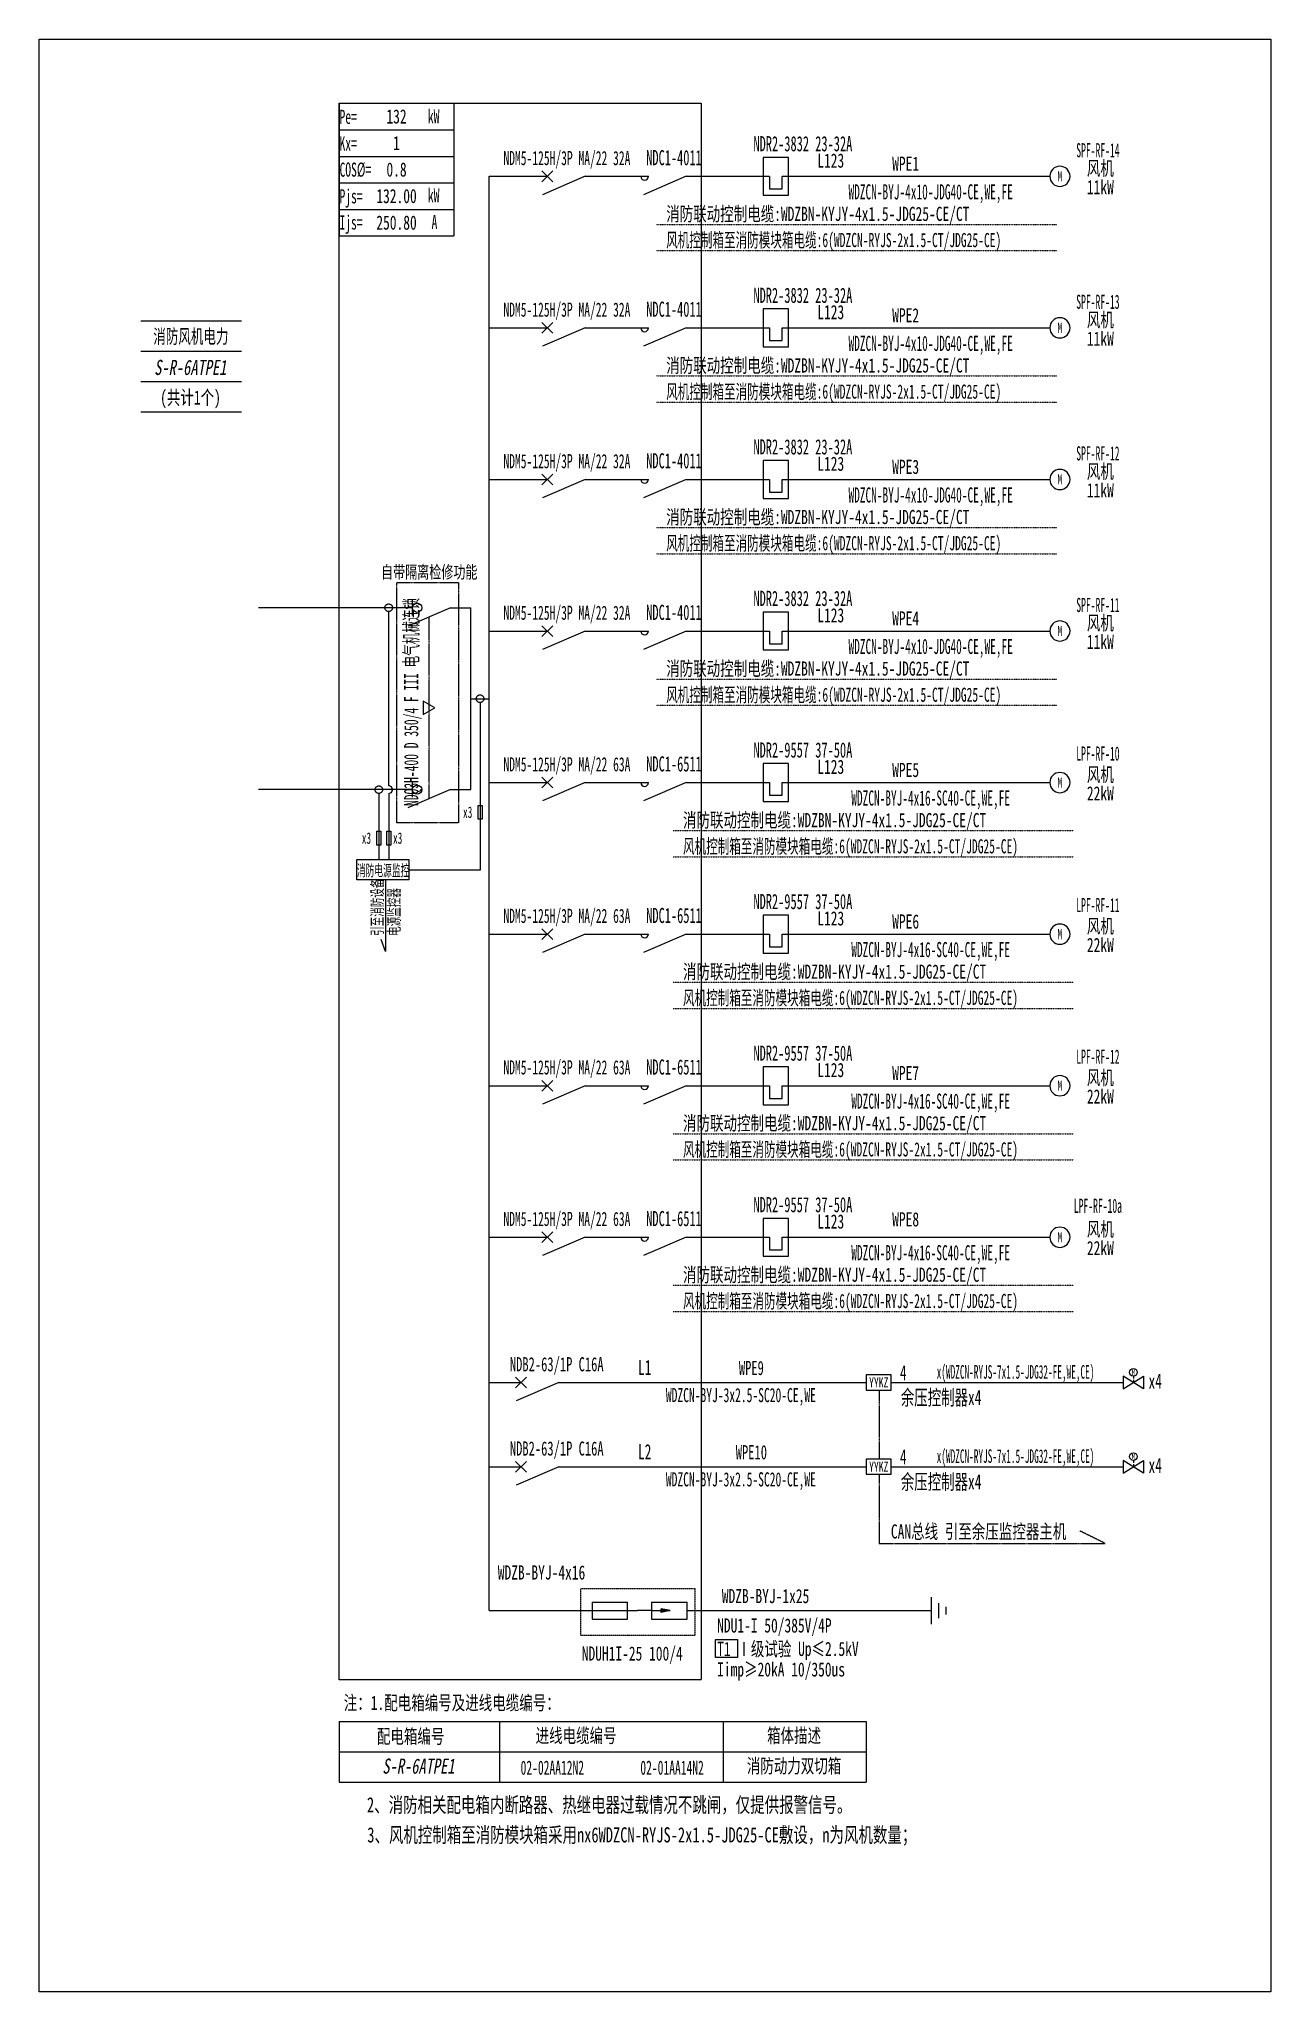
# Model space of a CAD drawing. Extents: x 302666 to 304286, y 348719 to 351287.
import ezdxf
from ezdxf.enums import TextEntityAlignment as Align

# ---------------------------------------------------------------- set-up
doc = ezdxf.new("R2010")
doc.units = 0
doc.header["$MEASUREMENT"] = 0
for name, pattern in [('_点划线L', [1.9, 1.5, -0.17, 0.06, -0.17]), ('DASH', [0.35, 0.25, -0.1]), ('DASHDOT', [1, 0.5, -0.25, 0, -0.25]), ('DASHED', [0.75, 0.5, -0.25]), ('DASHED2', [0.375, 0.25, -0.125])]:
    doc.linetypes.add(name, pattern=pattern)
for name, color, linetype in [('D_E_Eqpm(强电设备)', 100, 'Continuous'), ('D_E_Eqpm（强电设备）', 100, 'Continuous'), ('D_E_Text(强电文字)', 51, 'Continuous'), ('D_E_Text（强电文字）', 51, 'Continuous'), ('D_E_Wire(强电线缆)', 10, 'Continuous'), ('D_E_WireEm（强电应急照明线缆）', 10, 'DASHED'), ('D_E_Wire（强电线缆）', 10, 'Continuous'), ('D_El_Eqpm（弱电设备）', 100, 'Continuous'), ('D_Em_Eqpm（消防设备）', 100, 'Continuous'), ('D_T_TableDim（表格尺寸）', 255, 'Continuous'), ('E_E_Text（强电文字）', 51, 'Continuous'), ('系统图', 220, 'Continuous')]:
    doc.layers.add(name, color=color, linetype=linetype)
doc.styles.add('$1$电气', font='', dxfattribs={"width": 0.7})
doc.styles.add('$1$电气箱', font='simhei.ttf', dxfattribs={"width": 0.8, "oblique": 10})
doc.styles.add('电气', font='', dxfattribs={"width": 0.7})
doc.styles.add('电气箱', font='simhei.ttf', dxfattribs={"width": 0.8, "oblique": 10})
doc.styles.get('$1$电气').set_extended_font_data('SimSun')
doc.styles.get('电气').set_extended_font_data('SimSun')

# ---------------------------------------------------------------- blocks, each defined once
blk = doc.blocks.new('A$C670F4C17')
at = {"layer": 'D_E_Wire（强电线缆）', "linetype": 'DASHDOT', "ltscale": 0.5}
blk.add_line((0, 0), (7936, 0), dxfattribs=at)
at = {"layer": 'D_E_Text（强电文字）', "style": '电气', "width": 0.7}
blk.add_text('消防联动控制电缆:WDZBN-KYJY-4x1.5-JDG25-CE/CT', height=280, dxfattribs=at).set_placement((198, 68))
blk = doc.blocks.new('A$C70CE04DF')
at = {"layer": 'D_E_Wire（强电线缆）', "linetype": 'DASHDOT', "ltscale": 0.5}
blk.add_line((0, 0), (7936, 0), dxfattribs=at)
at = {"layer": 'D_E_Text（强电文字）', "style": '电气', "width": 0.6}
blk.add_text('风机控制箱至消防模块箱电缆:6(WDZCN-RYJS-2x1.5-CT/JDG25-CE)', height=280, dxfattribs=at).set_placement((198, 68))
blk = doc.blocks.new('1')
at = {"layer": 'D_E_Eqpm(强电设备)'}
for p, q in [((-314387, 61832), (-314387, 61082)), ((-313887, 61832), (-314387, 61832)), ((-313887, 61082), (-313887, 61832)), ((-314387, 61082), (-313887, 61082)), ((-314262, 61457), (-314262, 61207)), ((-314262, 61207), (-314012, 61207)), ((-314012, 61207), (-314012, 61457))]:
    blk.add_line(p, q, dxfattribs=at)
blk = doc.blocks.new('电机')
at = {"layer": 'D_E_Eqpm（强电设备）'}
for start, end in [(90, 180), (180, 270), (0, 90), (270, 0)]:
    blk.add_arc((0, 0), 200, start, end, dxfattribs=at)
at = {"layer": 'D_E_Eqpm（强电设备）', "color": 51, "style": '电气', "width": 0.7}
blk.add_text('M', height=200, dxfattribs=at).set_placement((0, 0), align=Align.MIDDLE)
blk = doc.blocks.new('电动阀')
at = {"layer": 'D_El_Eqpm（弱电设备）', "ltscale": 200}
for p, q in [((-200, -125), (200, 125)), ((200, -125), (-200, 125)), ((-200, 125), (-200, -125)), ((200, 125), (200, -125))]:
    blk.add_line(p, q, dxfattribs=at)
at = {"layer": 'D_El_Eqpm（弱电设备）', "linetype": 'DASHED2', "ltscale": 200}
blk.add_line((0, 125), (0, 0), dxfattribs=at)
at = {"layer": 'D_El_Eqpm（弱电设备）', "ltscale": 200}
blk.add_circle((0, 200), 75, dxfattribs=at)
at = {"layer": 'D_El_Eqpm（弱电设备）', "color": 51, "ltscale": 200, "style": '电气', "width": 0.8}
blk.add_text('M', height=100, dxfattribs=at).set_placement((0, 200), align=Align.MIDDLE)

msp = doc.modelspace()

# ---------------------------------------------------------------- linework, layer by layer
at = {"linetype": 'DASHED'}
for p, q in [((303060.3, 349129.2, 0), (303060.3, 351202.5, 0)), ((303060.3, 351202.5, 0), (303536.6, 351202.5, 0)), ((303536.6, 351202.5, 0), (303536.6, 349129.2, 0)), ((303536.6, 349129.2, 0), (303060.3, 349129.2, 0))]:
    msp.add_line(p, q, dxfattribs=at)
at = {"linetype": 'DASHED2', "elevation": 0}
msp.add_lwpolyline([(303378.5, 349249.7), (303528.6, 349249.7), (303528.6, 349187.8), (303378.5, 349187.8)], close=True, dxfattribs=at)
at = {"layer": 'D_E_Eqpm(强电设备)', "color": 100}
for p, q in [((303327.3, 351099.4, 0), (303341.4, 351113.5, 0)), ((303341.4, 351099.4, 0), (303327.3, 351113.5, 0)), ((303341.4, 351113.5, 0), (303327.3, 351099.4, 0)), ((303327.3, 351113.5, 0), (303341.4, 351099.4, 0)), ((303384.2, 351106.5, 0), (303328, 351082.3, 0)), ((303517.1, 351106.5, 0), (303460.8, 351082.3, 0)), ((303327.3, 350900.1, 0), (303341.4, 350914.2, 0)), ((303341.4, 350900.1, 0), (303327.3, 350914.2, 0)), ((303341.4, 350914.2, 0), (303327.3, 350900.1, 0)), ((303327.3, 350914.2, 0), (303341.4, 350900.1, 0)), ((303384.2, 350907.2, 0), (303328, 350883, 0)), ((303517.1, 350907.2, 0), (303460.8, 350883, 0)), ((303327.3, 350700.8, 0), (303341.4, 350714.9, 0)), ((303341.4, 350700.8, 0), (303327.3, 350714.9, 0)), ((303341.4, 350714.9, 0), (303327.3, 350700.8, 0)), ((303327.3, 350714.9, 0), (303341.4, 350700.8, 0)), ((303384.2, 350707.9, 0), (303328, 350683.7, 0)), ((303517.1, 350707.9, 0), (303460.8, 350683.7, 0)), ((303327.3, 350501.5, 0), (303341.4, 350515.6, 0)), ((303341.4, 350501.5, 0), (303327.3, 350515.6, 0)), ((303341.4, 350515.6, 0), (303327.3, 350501.5, 0)), ((303327.3, 350515.6, 0), (303341.4, 350501.5, 0)), ((303384.2, 350508.6, 0), (303328, 350484.4, 0)), ((303517.1, 350508.6, 0), (303460.8, 350484.4, 0)), ((303327.3, 350302.2, 0), (303341.4, 350316.3, 0)), ((303341.4, 350302.2, 0), (303327.3, 350316.3, 0)), ((303341.4, 350316.3, 0), (303327.3, 350302.2, 0)), ((303327.3, 350316.3, 0), (303341.4, 350302.2, 0)), ((303384.2, 350309.3, 0), (303328, 350285.1, 0)), ((303517.1, 350309.3, 0), (303460.8, 350285.1, 0)), ((303327.3, 350102.9, 0), (303341.4, 350117, 0)), ((303341.4, 350102.9, 0), (303327.3, 350117, 0)), ((303341.4, 350117, 0), (303327.3, 350102.9, 0)), ((303327.3, 350117, 0), (303341.4, 350102.9, 0)), ((303384.2, 350110, 0), (303328, 350085.9, 0)), ((303517.1, 350110, 0), (303460.8, 350085.9, 0)), ((303327.3, 349903.6, 0), (303341.4, 349917.7, 0)), ((303341.4, 349903.6, 0), (303327.3, 349917.7, 0)), ((303341.4, 349917.7, 0), (303327.3, 349903.6, 0)), ((303327.3, 349917.7, 0), (303341.4, 349903.6, 0)), ((303384.2, 349910.7, 0), (303328, 349886.6, 0)), ((303517.1, 349910.7, 0), (303460.8, 349886.6, 0)), ((303327.3, 349704.3, 0), (303341.4, 349718.4, 0)), ((303341.4, 349704.3, 0), (303327.3, 349718.4, 0)), ((303341.4, 349718.4, 0), (303327.3, 349704.3, 0)), ((303327.3, 349718.4, 0), (303341.4, 349704.3, 0)), ((303384.2, 349711.4, 0), (303328, 349687.3, 0)), ((303517.1, 349711.4, 0), (303460.8, 349687.3, 0))]:
    msp.add_line(p, q, dxfattribs=at)
at = {"layer": 'D_E_Eqpm(强电设备)'}
for p, q in [((303393.2, 349231.7, 0), (303439.9, 349231.7, 0)), ((303393.2, 349231.7, 0), (303393.2, 349209.1, 0)), ((303439.8, 349209.1, 0), (303439.8, 349231.7, 0)), ((303471.6, 349231.7, 0), (303518.4, 349231.7, 0)), ((303471.6, 349231.7, 0), (303471.6, 349209.1, 0)), ((303495.9, 349220.4, 0), (303484.1, 349222.8, 0)), ((303484.1, 349217.9, 0), (303484.1, 349222.8, 0)), ((303518.2, 349209.1, 0), (303518.2, 349231.7, 0)), ((303393.2, 349209.1, 0), (303439.8, 349209.1, 0)), ((303471.6, 349220.4, 0), (303452.8, 349220.4, 0)), ((303471.6, 349220.4, 0), (303495.9, 349220.4, 0)), ((303471.6, 349209.1, 0), (303518.2, 349209.1, 0)), ((303495.9, 349220.4, 0), (303484.1, 349217.9, 0))]:
    msp.add_line(p, q, dxfattribs=at)
at = {"layer": 'D_E_Eqpm(强电设备)', "color": 100}
for centre in [(303462.3, 351106.5, 0), (303462.3, 350907.2, 0), (303462.3, 350707.9, 0), (303462.3, 350508.6, 0), (303462.3, 350309.3, 0), (303462.3, 350110, 0), (303462.3, 349910.7, 0), (303462.3, 349711.4, 0)]:
    msp.add_arc(centre, 4.98, 180, 0, dxfattribs=at)
at = {"layer": 'D_E_Eqpm(强电设备)'}
msp.add_solid([(303484.1, 349217.9, 0), (303495.9, 349220.4, 0), (303484.1, 349222.8, 0)], dxfattribs=at)
at = {"layer": 'D_E_Eqpm（强电设备）'}
for p, q in [((303206.9, 350539.2, 0), (303150.6, 350515.1, 0)), ((303157, 350529.2, 0), (303157, 350549.2, 0)), ((303157, 350290.1, 0), (303157, 350310, 0)), ((303206.9, 350300, 0), (303150.6, 350275.9, 0)), ((303292.6, 349513.4, 0), (303306.7, 349527.5, 0)), ((303306.7, 349513.4, 0), (303292.6, 349527.5, 0)), ((303292.6, 349513.4, 0), (303306.7, 349527.5, 0)), ((303306.7, 349513.4, 0), (303292.6, 349527.5, 0)), ((303349.5, 349520.5, 0), (303293.3, 349496.4, 0)), ((303349.5, 349520.5, 0), (303293.3, 349496.4, 0)), ((303292.6, 349402.6, 0), (303306.7, 349416.7, 0)), ((303306.7, 349402.6, 0), (303292.6, 349416.7, 0)), ((303292.6, 349402.6, 0), (303306.7, 349416.7, 0)), ((303306.7, 349402.6, 0), (303292.6, 349416.7, 0)), ((303349.5, 349409.7, 0), (303293.3, 349385.6, 0)), ((303349.5, 349409.7, 0), (303293.3, 349385.6, 0))]:
    msp.add_line(p, q, dxfattribs=at)
at = {"layer": 'D_E_Eqpm（强电设备）', "linetype": 'DASH'}
msp.add_line((303178.7, 350288, 0), (303178.7, 350527.1, 0), dxfattribs=at)
at = {"layer": 'D_E_Eqpm（强电设备）', "elevation": 0}
msp.add_lwpolyline([(303186.4, 350407.6), (303171, 350416.4), (303171, 350398.7)], close=True, dxfattribs=at)
at = {"layer": 'D_E_Eqpm（强电设备）'}
for centre in [(303163.1, 350539.2, 0), (303163.1, 350300, 0)]:
    msp.add_circle(centre, 6.06, dxfattribs=at)
at = {"layer": 'D_E_Text（强电文字）'}
for p, q in [((303060.3, 351202.5, 0), (303211.4, 351202.5, 0)), ((303060.3, 351202.5, 0), (303060.3, 351028.1, 0)), ((303211.4, 351202.5, 0), (303211.4, 351028.1, 0)), ((303060.3, 351167.6, 0), (303211.4, 351167.6, 0)), ((303060.3, 351132.7, 0), (303211.4, 351132.7, 0)), ((303060.3, 351097.9, 0), (303211.4, 351097.9, 0)), ((303060.3, 351063, 0), (303211.4, 351063, 0)), ((303060.3, 351028.1, 0), (303211.4, 351028.1, 0))]:
    msp.add_line(p, q, dxfattribs=at)
at = {"layer": 'D_E_Text（强电文字）', "elevation": 0}
msp.add_lwpolyline([(303555.7, 349182.6), (303584.6, 349182.6), (303584.6, 349158.8), (303555.7, 349158.8)], close=True, dxfattribs=at)
at = {"layer": 'D_E_Wire(强电线缆)', "color": 10}
for p, q in [((303257.9, 351106.5, 0), (303334.4, 351106.5, 0)), ((303384.2, 351106.5, 0), (303467.3, 351106.5, 0)), ((303517.1, 351106.5, 0), (303626.7, 351106.5, 0)), ((303643.3, 351106.5, 0), (303995.6, 351106.5, 0)), ((303257.9, 350907.2, 0), (303334.4, 350907.2, 0)), ((303384.2, 350907.2, 0), (303467.3, 350907.2, 0)), ((303517.1, 350907.2, 0), (303626.7, 350907.2, 0)), ((303643.3, 350907.2, 0), (303995.6, 350907.2, 0)), ((303257.9, 350707.9, 0), (303334.4, 350707.9, 0)), ((303384.2, 350707.9, 0), (303467.3, 350707.9, 0)), ((303517.1, 350707.9, 0), (303626.7, 350707.9, 0)), ((303643.3, 350707.9, 0), (303995.6, 350707.9, 0)), ((303257.9, 350508.6, 0), (303334.4, 350508.6, 0)), ((303384.2, 350508.6, 0), (303467.3, 350508.6, 0)), ((303517.1, 350508.6, 0), (303626.7, 350508.6, 0)), ((303643.3, 350508.6, 0), (303995.6, 350508.6, 0)), ((303257.9, 350309.3, 0), (303334.4, 350309.3, 0)), ((303384.2, 350309.3, 0), (303467.3, 350309.3, 0)), ((303517.1, 350309.3, 0), (303626.7, 350309.3, 0)), ((303643.3, 350309.3, 0), (303995.6, 350309.3, 0)), ((303257.9, 350110, 0), (303334.4, 350110, 0)), ((303384.2, 350110, 0), (303467.3, 350110, 0)), ((303517.1, 350110, 0), (303626.7, 350110, 0)), ((303643.3, 350110, 0), (303995.6, 350110, 0)), ((303257.9, 349910.7, 0), (303334.4, 349910.7, 0)), ((303384.2, 349910.7, 0), (303467.3, 349910.7, 0)), ((303517.1, 349910.7, 0), (303626.7, 349910.7, 0)), ((303643.3, 349910.7, 0), (303995.6, 349910.7, 0)), ((303257.9, 349711.4, 0), (303334.4, 349711.4, 0)), ((303384.2, 349711.4, 0), (303467.3, 349711.4, 0)), ((303517.1, 349711.4, 0), (303626.7, 349711.4, 0)), ((303643.3, 349711.4, 0), (303995.6, 349711.4, 0))]:
    msp.add_line(p, q, dxfattribs=at)
at = {"layer": 'D_E_WireEm（强电应急照明线缆）'}
msp.add_line((303157, 350300, 0), (302954.2, 350300, 0), dxfattribs=at)
at = {"layer": 'D_E_Wire（强电线缆）'}
for p, q in [((303257.9, 349220.4, 0), (303257.9, 351106.5, 0)), ((303157, 350539.2, 0), (302954.2, 350539.2, 0)), ((303125.6, 350305, 0), (303125.6, 350534.2, 0)), ((303206.9, 350539.2, 0), (303233.8, 350539.2, 0)), ((303233.8, 350300, 0), (303233.8, 350539.2, 0)), ((303233.8, 350419.6, 0), (303257.9, 350419.6, 0)), ((303245.8, 350414.6, 0), (303245.8, 350194.3, 0)), ((303112.6, 350295.1, 0), (303112.6, 350208.1, 0)), ((303125.6, 350295.1, 0), (303125.6, 350208.1, 0)), ((303206.9, 350300, 0), (303233.8, 350300, 0)), ((303121.6, 350181.5, 0), (303121.6, 350087.2, 0)), ((303121.6, 350087.2, 0), (303115.7, 350103.1, 0)), ((303257.9, 349520.5, 0), (303299.7, 349520.5, 0)), ((303349.5, 349520.5, 0), (303753.7, 349520.5, 0)), ((303786.9, 349520.5, 0), (304092.2, 349520.5, 0)), ((303257.9, 349409.7, 0), (303299.7, 349409.7, 0)), ((303349.5, 349409.7, 0), (303753.7, 349409.7, 0)), ((303786.9, 349409.7, 0), (304092.2, 349409.7, 0)), ((303839.9, 349202.6, 0), (303839.9, 349238.1, 0)), ((303849.5, 349210.7, 0), (303849.5, 349230.1, 0)), ((303859.2, 349215.5, 0), (303859.2, 349225.2, 0)), ((303257.9, 349220.4, 0), (303452.8, 349220.4, 0)), ((303518.2, 349220.4, 0), (303839.9, 349220.4, 0))]:
    msp.add_line(p, q, dxfattribs=at)
at = {"layer": 'D_E_Wire（强电线缆）', "linetype": '_点划线L'}
msp.add_line((303245.8, 350194.3, 0), (303152.3, 350194.3, 0), dxfattribs=at)
at = {"layer": 'D_E_Wire（强电线缆）', "linetype": 'DASH'}
for p, q in [((303770.8, 349510.5, 0), (303770.8, 349419.6, 0)), ((303770.8, 349399.7, 0), (303770.8, 349308.8, 0)), ((304068.3, 349308.8, 0), (304034.9, 349325.3, 0)), ((303770.8, 349308.8, 0), (304068.3, 349308.8, 0))]:
    msp.add_line(p, q, dxfattribs=at)
at = {"layer": 'D_E_Wire（强电线缆）', "linetype": 'DASH', "elevation": 0}
msp.add_lwpolyline([(303136.4, 350572.4), (303217.5, 350572.4), (303217.5, 350256.2), (303136.4, 350256.2)], close=True, dxfattribs=at)
at = {"layer": 'D_E_Wire（强电线缆）', "elevation": 0}
for points in [[(303243.4, 350279.3), (303248.6, 350279.3), (303248.6, 350261), (303243.4, 350261)], [(303110.2, 350245.3), (303115.4, 350245.3), (303115.4, 350227), (303110.2, 350227)], [(303123.2, 350245.3), (303128.4, 350245.3), (303128.4, 350227), (303123.2, 350227)]]:
    msp.add_lwpolyline(points, close=True, dxfattribs=at)
at = {"layer": 'D_E_Wire（强电线缆）', "linetype": '_点划线L', "elevation": 0}
msp.add_lwpolyline([(303083.5, 350208.1), (303152.3, 350208.1), (303152.3, 350181.5), (303083.5, 350181.5)], close=True, dxfattribs=at)
at = {"layer": 'D_E_Wire（强电线缆）', "linetype": '_点划线L'}
for centre in [(303125.6, 350539.2, 0), (303245.8, 350419.6, 0), (303112.6, 350300, 0)]:
    msp.add_circle(centre, 4.98, dxfattribs=at)
at = {"layer": 'D_E_Wire（强电线缆）'}
msp.add_arc((303125.6, 350300, 0), 4.98, 269.5766, 90, dxfattribs=at)
at = {"layer": 'D_Em_Eqpm（消防设备）', "elevation": 0}
for points in [[(303753.7, 349510.5), (303786.9, 349510.5), (303786.9, 349530.4), (303753.7, 349530.4)], [(303753.7, 349399.7), (303786.9, 349399.7), (303786.9, 349419.6), (303753.7, 349419.6)]]:
    msp.add_lwpolyline(points, close=True, dxfattribs=at)
at = {"layer": 'D_T_TableDim（表格尺寸）', "color": 255}
for p, q in [((302799.4, 350916.4, 0), (302931.7, 350916.4, 0)), ((302799.4, 350876.5, 0), (302931.7, 350876.5, 0)), ((302799.4, 350836.7, 0), (302931.7, 350836.7, 0)), ((302799.4, 350796.8, 0), (302931.7, 350796.8, 0))]:
    msp.add_line(p, q, dxfattribs=at)
at = {"layer": 'D_T_TableDim（表格尺寸）', "ltscale": 3.5}
for p, q in [((303060.3, 349074.6, 0), (303753.7, 349074.6, 0)), ((303060.3, 349074.6, 0), (303060.3, 348994.9, 0)), ((303271.4, 349074.6, 0), (303271.4, 348994.9, 0)), ((303565.9, 349074.6, 0), (303565.9, 348994.9, 0)), ((303753.7, 349074.6, 0), (303753.7, 348994.9, 0)), ((303060.3, 349034.7, 0), (303753.7, 349034.7, 0)), ((303060.3, 349034.7, 0), (303753.7, 349034.7, 0)), ((303271.4, 349034.7, 0), (303271.4, 348994.9, 0)), ((303565.9, 349034.7, 0), (303565.9, 348994.9, 0)), ((303060.3, 348994.9, 0), (303753.7, 348994.9, 0))]:
    msp.add_line(p, q, dxfattribs=at)
at = {"layer": '系统图', "ltscale": 9973.992009}
msp.add_lwpolyline([(302665.5, 351287), (304286.5, 351287), (304286.5, 348719), (302665.5, 348719)], close=True, dxfattribs=at)

# ---------------------------------------------------------------- block references
at = {"layer": 'D_E_Eqpm(强电设备)', "color": 100, "xscale": 0.06643256847861594, "yscale": 0.06643256847861594, "zscale": 0.06643256847861594}
for p in [(324503.9, 347023.7, 0), (324503.9, 346824.4, 0), (324503.9, 346625.1, 0), (324503.9, 346425.8, 0), (324503.9, 346226.5, 0), (324503.9, 346027.2, 0), (324503.9, 345827.9, 0), (324503.9, 345628.6, 0)]:
    msp.add_blockref('1', p, dxfattribs=at)
at = {"layer": 'D_E_Eqpm（强电设备）', "xscale": 0.06643256847861594, "yscale": 0.06643256847861594, "zscale": 0.06643256847861594}
for p in [(304008.8, 351106.5, 0), (304008.8, 350907.2, 0), (304008.8, 350707.9, 0), (304008.8, 350508.6, 0), (304008.8, 350309.3, 0), (304008.8, 350110, 0), (304008.8, 349910.7, 0), (304008.8, 349711.4, 0)]:
    msp.add_blockref('电机', p, dxfattribs=at)
at = {"layer": 'D_E_Wire（强电线缆）', "xscale": 0.06643256847861594, "yscale": 0.06643256847861594, "zscale": 0.06643256847861594}
for name, p in [('A$C670F4C17', (303477.6, 351043.3, 0)), ('A$C70CE04DF', (303477.6, 351008.9, 0)), ('A$C670F4C17', (303477.6, 350844, 0)), ('A$C70CE04DF', (303477.6, 350809.6, 0)), ('A$C670F4C17', (303477.6, 350644.7, 0)), ('A$C70CE04DF', (303477.6, 350610.3, 0)), ('A$C670F4C17', (303477.6, 350445.4, 0)), ('A$C70CE04DF', (303477.6, 350411, 0)), ('A$C670F4C17', (303499.7, 350246.1, 0)), ('A$C70CE04DF', (303499.7, 350211.7, 0)), ('A$C670F4C17', (303499.7, 350046.9, 0)), ('A$C70CE04DF', (303499.7, 350012.4, 0)), ('A$C670F4C17', (303499.7, 349847.6, 0)), ('A$C70CE04DF', (303499.7, 349813.1, 0)), ('A$C670F4C17', (303499.7, 349648.3, 0)), ('A$C70CE04DF', (303499.7, 349613.8, 0))]:
    msp.add_blockref(name, p, dxfattribs=at)
at = {"layer": 'D_El_Eqpm（弱电设备）', "xscale": 0.06643256847861594, "yscale": 0.06643256847861594, "zscale": 0.06643256847861594}
for p in [(304105.5, 349520.5, 0), (304105.5, 349409.7, 0)]:
    msp.add_blockref('电动阀', p, dxfattribs=at)

# ---------------------------------------------------------------- texts
at = {"layer": 'D_E_Text(强电文字)', "color": 51, "style": '电气', "width": 0.6}
for s, p in [('NDR2-3832 23-32A', (303605.5, 351139.4, 0)), ('NDC1-4011', (303464.4, 351121.1, 0)), ('NDR2-3832 23-32A', (303605.5, 350940.1, 0)), ('NDC1-4011', (303464.4, 350921.8, 0)), ('NDC1-4011', (303464.4, 350722.5, 0)), ('NDR2-3832 23-32A', (303605.5, 350740.8, 0)), ('NDR2-3832 23-32A', (303605.5, 350541.5, 0)), ('NDC1-4011', (303464.4, 350523.2, 0)), ('NDR2-9557 37-50A', (303605.5, 350342.2, 0)), ('NDC1-6511', (303464.4, 350323.9, 0)), ('NDR2-9557 37-50A', (303605.5, 350142.9, 0)), ('NDC1-6511', (303464.4, 350124.6, 0)), ('NDC1-6511', (303464.4, 349925.3, 0)), ('NDR2-9557 37-50A', (303605.5, 349943.6, 0)), ('NDR2-9557 37-50A', (303605.5, 349744.3, 0)), ('NDC1-6511', (303464.4, 349726, 0))]:
    msp.add_text(s, height=19.93, dxfattribs=at).set_placement(p)
at = {"layer": 'D_E_Text(强电文字)', "color": 51, "style": '电气', "width": 0.55}
for s, p in [('WDZCN-BYJ-4x10-JDG40-CE,WE,FE', (303838.7, 351083.7, 0)), ('WDZCN-BYJ-4x10-JDG40-CE,WE,FE', (303838.7, 350884.4, 0)), ('WDZCN-BYJ-4x10-JDG40-CE,WE,FE', (303838.7, 350685.1, 0)), ('WDZCN-BYJ-4x10-JDG40-CE,WE,FE', (303838.7, 350485.9, 0)), ('WDZCN-BYJ-4x16-SC40-CE,WE,FE', (303838.7, 350286.6, 0)), ('WDZCN-BYJ-4x16-SC40-CE,WE,FE', (303838.7, 350087.3, 0)), ('WDZCN-BYJ-4x16-SC40-CE,WE,FE', (303838.7, 349888, 0)), ('WDZCN-BYJ-4x16-SC40-CE,WE,FE', (303838.7, 349688.7, 0))]:
    msp.add_text(s, height=19.93, dxfattribs=at).set_placement(p, align=Align.MIDDLE)
at = {"layer": 'D_E_Text(强电文字)', "style": '电气', "width": 0.7}
for s, p in [('WDZB-BYJ-4x16', (303269.1, 349261.3, 0)), ('WDZB-BYJ-1x25', (303563.9, 349230.3, 0)), ('T1 Ⅰ级试验 Up≤2.5kV ', (303557.8, 349160.8, 0)), ('Iimp≥20kA 10/350us', (303557.8, 349133.8, 0))]:
    msp.add_text(s, height=18.601, dxfattribs=at).set_placement(p)
at = {"layer": 'D_E_Text(强电文字)', "color": 51, "true_color": 0xffff7f, "style": '电气', "width": 0.7}
msp.add_text('NDU1-I 50/385V/4P', height=18.601, dxfattribs=at).set_placement((303557.8, 349191.6, 0))
at = {"layer": 'D_E_Text（强电文字）', "linetype": 'Continuous', "style": '电气', "width": 0.6}
for s, p in [('Pe=', (303060.9, 351175.4, 0)), ('kW', (303177.2, 351176, 0)), ('Kx=', (303060.9, 351140.4, 0)), ('COS%%C=', (303060.9, 351106, 0)), ('Pjs=', (303060.9, 351070.9, 0)), ('kW', (303177.2, 351072.1, 0)), ('Ijs=', (303060.9, 351036.5, 0)), ('A', (303182, 351037.2, 0))]:
    msp.add_text(s, height=18.6, dxfattribs=at).set_placement(p)
at = {"layer": 'D_E_Text（强电文字）', "color": 51, "style": '电气', "width": 0.5}
for s, height, p in [('SPF-RF-14', 18.6, (304058.8, 351131.5, 0)), ('SPF-RF-13', 18.6, (304058.8, 350932.2, 0)), ('SPF-RF-12', 18.6, (304058.8, 350732.9, 0)), ('SPF-RF-11', 18.6, (304058.8, 350533.6, 0)), ('LPF-RF-10', 18.6, (304058.8, 350338.2, 0)), ('LPF-RF-10a', 18.6, (304058.8, 349743.5, 0)), ('x(WDZCN-RYJS-7x1.5-JDG32-FE,WE,CE)', 17.937, (303950.4, 349525.4, 0)), ('x(WDZCN-RYJS-7x1.5-JDG32-FE,WE,CE)', 17.937, (303950.4, 349414.6, 0))]:
    msp.add_text(s, height=height, dxfattribs=at).set_placement(p, align=Align.CENTER)
at = {"layer": 'D_E_Text（强电文字）'}
for s, height, style, width, p in [('NDM5-125H/3P MA/22 32A', 18.601, '电气', 0.6, (303360.1, 351129, 0)), ('风机', 18.6, '电气', 0.7, (304062, 351117.4, 0)), ('11kW', 18.6, '电气', 0.7, (304062, 351092.7, 0)), ('NDM5-125H/3P MA/22 32A', 18.601, '电气', 0.6, (303360.1, 350929.7, 0)), ('风机', 18.6, '电气', 0.7, (304062, 350918.1, 0)), ('消防风机电力', 18.6, '$1$电气', 0.65, (302865.3, 350896.4, 0)), ('11kW', 18.6, '电气', 0.7, (304062, 350893.4, 0)), ('NDM5-125H/3P MA/22 32A', 18.601, '电气', 0.6, (303360.1, 350730.4, 0)), ('风机', 18.6, '电气', 0.7, (304062, 350718.8, 0)), ('11kW', 18.6, '电气', 0.7, (304062, 350694.1, 0)), ('NDM5-125H/3P MA/22 32A', 18.601, '电气', 0.6, (303360.1, 350531.1, 0)), ('风机', 18.6, '电气', 0.7, (304062, 350519.5, 0)), ('11kW', 18.6, '电气', 0.7, (304062, 350494.8, 0)), ('NDM5-125H/3P MA/22 63A', 18.601, '电气', 0.6, (303360.1, 350331.8, 0)), ('风机', 18.6, '电气', 0.7, (304062, 350320.2, 0)), ('22kW', 18.6, '电气', 0.7, (304062, 350295.5, 0)), ('NDM5-125H/3P MA/22 63A', 18.601, '电气', 0.6, (303360.1, 350132.5, 0)), ('风机', 18.6, '电气', 0.7, (304062, 350120.9, 0)), ('22kW', 18.6, '电气', 0.7, (304062, 350096.2, 0)), ('NDM5-125H/3P MA/22 63A', 18.601, '电气', 0.6, (303360.1, 349933.3, 0)), ('风机', 18.6, '电气', 0.7, (304062, 349921.6, 0)), ('22kW', 18.6, '电气', 0.7, (304062, 349896.9, 0)), ('NDM5-125H/3P MA/22 63A', 18.601, '电气', 0.6, (303360.1, 349734, 0)), ('风机', 18.6, '电气', 0.7, (304062, 349722.3, 0)), ('22kW', 18.6, '电气', 0.7, (304062, 349697.6, 0)), ('NDB2-63/1P C16A', 18.601, '电气', 0.65, (303346.7, 349542.9, 0)), ('WDZCN-BYJ-3x2.5-SC20-CE,WE', 18.601, '电气', 0.6, (303589, 349501.6, 0)), ('NDB2-63/1P C16A', 18.601, '电气', 0.65, (303346.7, 349432.1, 0)), ('WDZCN-BYJ-3x2.5-SC20-CE,WE', 18.601, '电气', 0.6, (303589, 349390.8, 0)), ('CAN总线 引至余压监控器主机', 18.601, '电气', 0.7, (303901.8, 349325, 0)), ('进线电缆编号', 18.6, '电气', 0.7, (303372.2, 349056.5, 0)), ('配电箱编号', 18.6, '电气', 0.7, (303154.5, 349055.5, 0)), ('箱体描述', 18.6, '电气', 0.7, (303659, 349056.5, 0)), ('02-02AA12N2', 18.601, '电气', 0.6, (303340.9, 349013.8, 0)), ('02-01AA14N2', 18.601, '电气', 0.6, (303498.5, 349013.8, 0)), ('消防动力双切箱', 18.6, '电气', 0.7, (303659, 349016.6, 0))]:
    msp.add_text(s, height=height, dxfattribs=dict(at, style=style, width=width)).set_placement(p, align=Align.MIDDLE)
at = {"layer": 'D_E_Text（强电文字）', "style": '电气'}
for s, height, width, p in [('L123', 18.6, 0.7, (303689.5, 351117.9, 0)), ('L123', 18.6, 0.7, (303689.5, 350918.6, 0)), ('L123', 18.6, 0.7, (303689.5, 350719.3, 0)), ('自带隔离检修功能', 16.61, 0.7, (303115.5, 350577.9, 0)), ('L123', 18.6, 0.7, (303689.5, 350520, 0)), ('L123', 18.6, 0.7, (303689.5, 350320.7, 0)), ('WPE5', 18.6, 0.7, (303788.1, 350316.6, 0)), ('x3', 14.95, 0.6, (303223.4, 350262.8, 0)), ('x3', 14.95, 0.6, (303090.2, 350228.8, 0)), ('x3', 14.95, 0.6, (303131.3, 350228.8, 0)), ('消防电源监控', 14.95, 0.55, (303083.7, 350186.3, 0)), ('L123', 18.6, 0.7, (303689.5, 350121.4, 0)), ('WPE6', 18.6, 0.7, (303788.1, 350117.3, 0)), ('L123', 18.6, 0.7, (303689.5, 349922.1, 0)), ('WPE7', 18.6, 0.7, (303788.1, 349918, 0)), ('L123', 18.6, 0.7, (303689.5, 349722.8, 0)), ('注：1.配电箱编号及进线电缆编号：', 18.601, 0.7, (303066.5, 349089.9, 0)), ('2、消防相关配电箱内断路器、热继电器过载情况不跳闸，仅提供报警信号。', 19.93, 0.7, (303097, 348955.1, 0)), ('3、风机控制箱至消防模块箱采用nx6WDZCN-RYJS-2x1.5-JDG25-CE敷设，n为风机数量；', 19.93, 0.7, (303097.4, 348915.6, 0))]:
    msp.add_text(s, height=height, dxfattribs=dict(at, width=width)).set_placement(p)
at = {"layer": 'D_E_Text（强电文字）', "color": 51, "style": '电气', "width": 0.7}
for s, p in [('WPE1', (303788.1, 351113.8, 0)), ('WPE2', (303788.1, 350914.5, 0)), ('WPE3', (303788.1, 350715.2, 0)), ('WPE4', (303788.1, 350515.9, 0)), ('WPE8', (303788.1, 349725.7, 0))]:
    msp.add_text(s, height=18.6, dxfattribs=at).set_placement(p)
at = {"layer": 'D_E_Text（强电文字）', "oblique": 10, "width": 0.7}
for style, p in [('$1$电气箱', (302864.5, 350855.2, 0)), ('电气箱', (303164.7, 349016, 0))]:
    msp.add_text('S-R-6ATPE1', height=19.93, dxfattribs=dict(at, style=style)).set_placement(p, align=Align.MIDDLE)
at = {"layer": 'D_E_Text（强电文字）'}
for s, style, width, p in [('(共计1个)', '$1$电气', 0.7, (302864.8, 350806.3, 0)), ('LPF-RF-11', '电气', 0.5, (304058.8, 350138.9, 0)), ('LPF-RF-12', '电气', 0.5, (304058.8, 349939.6, 0))]:
    msp.add_text(s, height=18.6, dxfattribs=dict(at, style=style, width=width)).set_placement(p, align=Align.CENTER)
at = {"layer": 'D_E_Text（强电文字）', "style": '电气', "width": 0.6}
msp.add_text('NDQ3H-400 D 350/4 F III 电气机械连锁', height=18.601, rotation=90, dxfattribs=at).set_placement((303156.1, 350415.3, 0), align=Align.MIDDLE)
for s, p in [('引至消防设备', (303118, 350107.7, 0)), ('电源监控器', (303140.1, 350107.7, 0))]:
    msp.add_text(s, height=14.95, rotation=90, dxfattribs=at).set_placement(p)
at = {"layer": 'D_E_Text（强电文字）', "color": 51, "true_color": 0xffff7f, "style": '电气', "width": 0.7}
msp.add_text('NDUH1I-25 100/4', height=18.601, dxfattribs=at).set_placement((303379.6, 349154.7, 0))
at = {"layer": 'D_E_Text（强电文字）', "width": 151.12, "attachment_point": 5, "style": '电气'}
for s, insert, char_height in [('132', (303135.9, 351185.1, 0), 18.6), ('1', (303135.9, 351150.2, 0), 18.6), ('0.8', (303135.9, 351115.3, 0), 18.6), ('{\\C200;132.00}', (303135.9, 351080.4, 0), 18.601), ('{\\C200;250.80}', (303135.9, 351045.5, 0), 18.601)]:
    msp.add_mtext(s, dxfattribs=dict(at, insert=insert, char_height=char_height))
at = {"layer": 'D_Em_Eqpm（消防设备）', "color": 51, "style": '电气', "width": 0.7}
for p in [(303770.4, 349513.9, 0), (303770.4, 349403.1, 0)]:
    msp.add_text('YYKZ', height=13.29, dxfattribs=at).set_placement(p, align=Align.CENTER)
at = {"layer": 'E_E_Text（强电文字）', "linetype": 'Continuous', "style": '电气', "width": 0.65}
for s, height, p in [('L1', 19.93, (303453.6, 349530.2, 0)), ('4', 19.9, (303798.3, 349523.4, 0)), ('x4', 19.93, (304125.4, 349512.2, 0)), ('余压控制器x4', 19.93, (303799.5, 349490.7, 0)), ('L2', 19.93, (303453.6, 349419.4, 0)), ('4', 19.9, (303798.3, 349412.6, 0)), ('余压控制器x4', 19.93, (303799.5, 349379.9, 0)), ('x4', 19.93, (304125.4, 349401.4, 0))]:
    msp.add_text(s, height=height, dxfattribs=at).set_placement(p)
for s, p in [('WPE9', (303602.8, 349530.2, 0)), ('WPE10', (303602.8, 349419.4, 0))]:
    msp.add_text(s, height=18.6, dxfattribs=at).set_placement(p, align=Align.CENTER)

doc.saveas('drawing.dxf')
